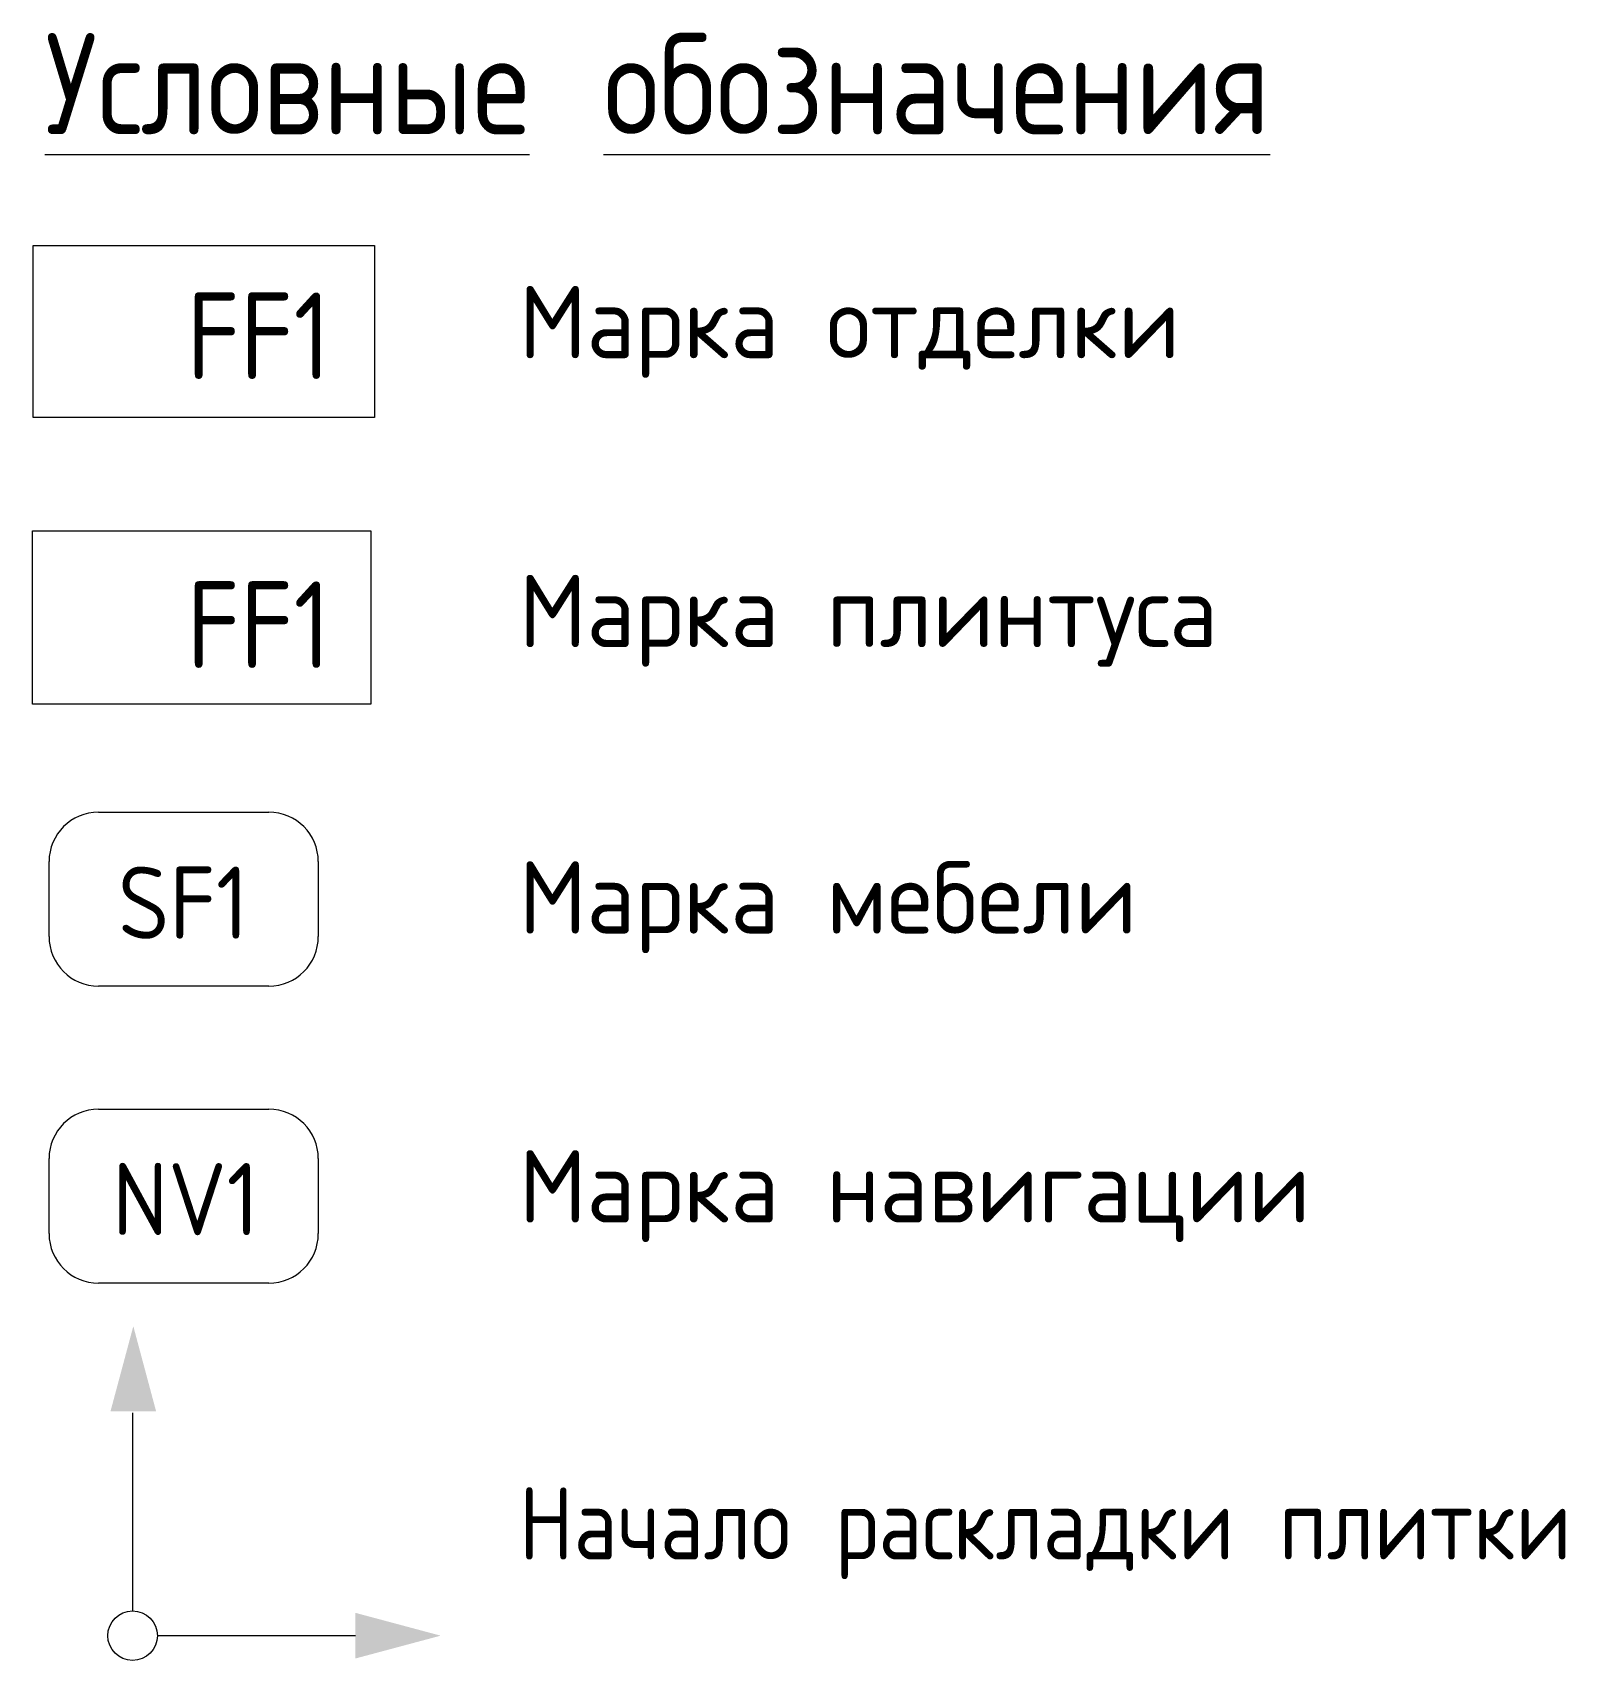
# Model space of a CAD drawing. Header units: millimetres. Extents: x 68869 to 96007, y -1987 to 27400.
# Drawn here: x 92292 to 96007, y -1987 to 1957 of the extents above; entities that cross this region are included whole.
import ezdxf

# ---------------------------------------------------------------- set-up
doc = ezdxf.new("R2010")
doc.units = ezdxf.units.MM
for name, color, linetype, lineweight, true_color in [('A-DETL-1', 5, 'Continuous', 9, 0x0000ff), ('A-DETL-GENF-2', 1, 'Continuous', 9, 0xff0000), ('G-ANNO-TEXT-1', 7, 'Continuous', 9, 0x3c3c3c), ('G-ANNO-TEXT-2', 7, 'Continuous', 9, 0x008000), ('G-ANNO-TEXT-3', 1, 'Continuous', 9, 0xff0000)]:
    doc.layers.add(name, color=color, linetype=linetype, lineweight=lineweight, true_color=true_color)
doc.layers.add('G-ANNO-TEXT', color=7, linetype='Continuous', lineweight=9)
doc.styles.add('GOST Common_4', font='GOST_Common.ttf', dxfattribs={"height": 175})
doc.styles.add('GOST Common_5', font='GOST_Common.ttf', dxfattribs={"width": 0.9, "height": 210})
doc.styles.add('GOST Common_6', font='GOST_Common.ttf', dxfattribs={"width": 0.9, "height": 245})
doc.styles.add('GOST Common_7', font='GOST_Common.ttf', dxfattribs={"width": 0.9, "height": 175})
doc.styles.add('ISOCPEUR_2', font='isocpeur.ttf', dxfattribs={"width": 0.9, "height": 175})

msp = doc.modelspace()

# ---------------------------------------------------------------- hatches: boundary and pattern name
at = {"layer": 'A-DETL-GENF-2'}
for points in [[(92481.1, -1383.9), (92591.8, -1383.9), (92536.5, -1177.4)], [(93074.7, -1982.5), (93281.2, -1927.2), (93074.7, -1871.9)]]:
    msp.add_hatch(color=256, dxfattribs=at).paths.add_polyline_path(points)

# ---------------------------------------------------------------- linework, layer by layer
at = {"layer": 'A-DETL-1'}
for p, q in [((92292.3, 750.1), (93112.3, 750.1)), ((92292.3, 330.1), (92292.3, 750.1)), ((93112.3, 750.1), (93112.3, 330.1)), ((93112.3, 330.1), (92292.3, 330.1)), ((92452.3, 68.3), (92864.8, 68.3)), ((92332.3, -233.3), (92332.3, -51.7)), ((92984.8, -51.7), (92984.8, -233.3)), ((92864.8, -353.3), (92452.3, -353.3)), ((92452.3, -651.3), (92864.8, -651.3)), ((92332.3, -953), (92332.3, -771.3)), ((92984.8, -771.3), (92984.8, -953)), ((92864.8, -1073), (92452.3, -1073)), ((92534.7, -1387.2), (92534.7, -1867.2)), ((93074.7, -1927.2), (92594.7, -1927.2))]:
    msp.add_line(p, q, dxfattribs=at)
msp.add_circle((92534.7, -1927.2), 60, dxfattribs=at)
for centre, start, end in [((92452.3, -51.7), 90, 180), ((92864.8, -51.7), 0, 90), ((92452.3, -233.3), 180, 270), ((92864.8, -233.3), 270, 0), ((92452.3, -771.3), 90, 180), ((92864.8, -771.3), 0, 90), ((92452.3, -953), 180, 270), ((92864.8, -953), 270, 0)]:
    msp.add_arc(centre, 120, start, end, dxfattribs=at)
at = {"layer": 'G-ANNO-TEXT-1', "flags": 128}
msp.add_lwpolyline([(92293.9, 1441.6), (93121, 1441.6), (93121, 1024.4), (92293.9, 1024.4)], close=True, dxfattribs=at)

# ---------------------------------------------------------------- texts
at = {"layer": 'G-ANNO-TEXT', "attachment_point": 1}
for s, insert, char_height, width, style in [('\\LУсловные', (92321.9, 1955.6), 245, 1550.544, 'GOST Common_6'), ('\\L\\fGOST Common|b0|i0|c204|p34|;\\W.9;\\L ', (93601.2, 1955.6), 245, 90.911, 'GOST Common_6'), ('\\Lобозначения', (93676.2, 1955.6), 245, 2111.164, 'GOST Common_6'), ('Начало', (93470.6, -1567.6), 175, 863.658, 'GOST Common_7'), ('\\fGOST Common|b0|i0|c204|p34|;\\W.9; ', (94183.2, -1567.6), 175, 65.658, 'GOST Common_7'), ('\\fGOST Common|b0|i0|c204|p34|;\\W.9; ', (95258.3, -1567.6), 175, 65.658, 'GOST Common_7'), ('раскладки', (94237.3, -1567.6), 175, 1237.405, 'GOST Common_7'), ('плитки', (95312.5, -1567.6), 175, 853.557, 'GOST Common_7')]:
    msp.add_mtext(s, dxfattribs=dict(at, insert=insert, char_height=char_height, width=width, style=style))
at = {"layer": 'G-ANNO-TEXT-1', "attachment_point": 1}
for s, insert, char_height, width, style in [('Марка', (93470.6, 1343.2), 175, 830.548, 'GOST Common_4'), ('\\fGOST Common|b0|i0|c204|p34|; ', (94155.8, 1343.2), 175, 72.954, 'GOST Common_4'), ('   FF1   ', (92321.9, 1327.3), 210, 929.316, 'GOST Common_5'), ('отделки', (94216, 1343.2), 175, 1099.915, 'GOST Common_4'), ('Марка', (93470.6, 643.2), 175, 830.548, 'GOST Common_4'), ('\\fGOST Common|b0|i0|c204|p34|; ', (94155.8, 643.2), 175, 72.954, 'GOST Common_4'), ('плинтуса', (94216, 643.2), 175, 1245.822, 'GOST Common_4'), ('Марка', (93470.6, -50.9), 175, 830.548, 'GOST Common_4'), ('\\fGOST Common|b0|i0|c204|p34|; ', (94155.8, -50.9), 175, 72.954, 'GOST Common_4'), ('мебели', (94216, -50.9), 175, 925.949, 'GOST Common_4'), ('Марка', (93470.6, -750.9), 175, 830.548, 'GOST Common_4'), ('\\fGOST Common|b0|i0|c204|p34|; ', (94155.8, -750.9), 175, 72.954, 'GOST Common_4'), ('навигации', (94216, -750.9), 175, 1414.177, 'GOST Common_4')]:
    msp.add_mtext(s, dxfattribs=dict(at, insert=insert, char_height=char_height, width=width, style=style))
at = {"layer": 'G-ANNO-TEXT-2', "char_height": 175, "attachment_point": 1, "style": 'ISOCPEUR_2'}
for s, insert, width in [('SF1', (92499.3, -63.7), 383.848), ('NV1', (92485.4, -782), 419.202)]:
    msp.add_mtext(s, dxfattribs=dict(at, insert=insert, width=width))
at = {"layer": 'G-ANNO-TEXT-3', "insert": (92321.9, 627.3), "char_height": 210, "width": 929.316, "attachment_point": 1, "style": 'GOST Common_5'}
msp.add_mtext('   FF1   ', dxfattribs=at)

doc.saveas('drawing.dxf')
